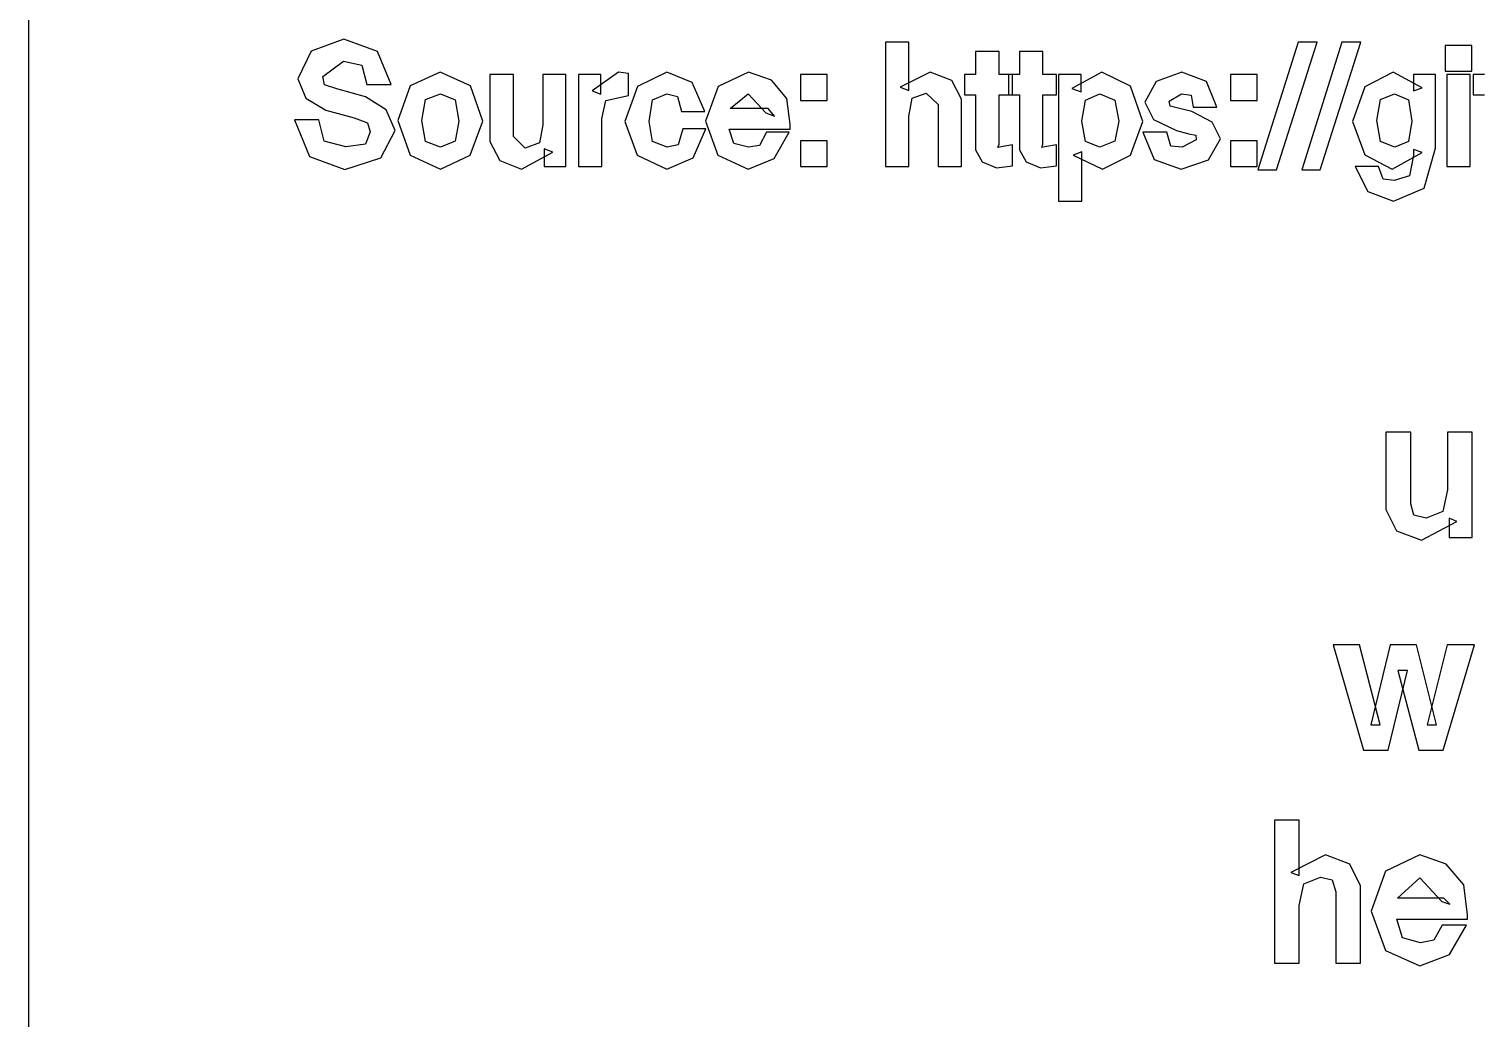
# Model space of a CAD drawing. Extents: x 0 to 373, y 0 to 632.
# Drawn here: x 0.4 to 19.82, y 25.42 to 38.69 of the extents above; entities that cross this region are included whole.
import ezdxf

# ---------------------------------------------------------------- set-up
doc = ezdxf.new("R2010")
doc.units = 0
doc.layers.get('0').update_dxf_attribs({"linetype": 'CONTINUOUS'})

msp = doc.modelspace()

# ---------------------------------------------------------------- linework, layer by layer
at = {"color": 150}
for p, q in [((0.3955, 0.12678), (0.3955, 53.0433)), ((4.61779, 38.5505), (4.18236, 38.3921)), ((5.06843, 38.384), (4.61779, 38.5505)), ((12.197, 38.512), (11.8828, 38.512)), ((11.8828, 38.512), (11.8828, 36.842)), ((12.197, 37.8615), (12.197, 38.512)), ((17.4184, 38.512), (16.8782, 36.7979)), ((17.1263, 36.7979), (17.672, 38.512)), ((17.5838, 38.512), (17.4184, 38.512)), ((18.0068, 38.512), (17.4666, 36.7979)), ((17.672, 38.512), (17.5838, 38.512)), ((17.7147, 36.7979), (18.2604, 38.512)), ((18.1722, 38.512), (18.0068, 38.512)), ((18.2604, 38.512), (18.1722, 38.512)), ((19.7501, 38.4679), (19.3918, 38.4679)), ((19.3918, 38.4679), (19.3918, 38.1208)), ((19.7501, 38.1811), (19.7501, 38.4679)), ((4.18236, 38.3921), (4.00043, 38.0213)), ((5.2517, 37.9444), (5.06843, 38.384)), ((13.4069, 38.3854), (13.0927, 38.3854)), ((13.0927, 38.3854), (13.0927, 38.0767)), ((13.4069, 38.0767), (13.4069, 38.3854)), ((13.9954, 38.3854), (13.6812, 38.3854)), ((13.6812, 38.3854), (13.6812, 38.0767)), ((13.9954, 38.0767), (13.9954, 38.3854)), ((4.3367, 38.0488), (4.61229, 38.2584)), ((4.61229, 38.2584), (4.86174, 38.2005)), ((4.86174, 38.2005), (4.92647, 37.9444)), ((5.90903, 38.1095), (5.5094, 37.925)), ((6.31553, 37.925), (5.90903, 38.1095)), ((6.89296, 38.0767), (6.57874, 38.0767)), ((6.57874, 38.0767), (6.57874, 37.1782)), ((6.89296, 37.2442), (6.89296, 38.0767)), ((7.59852, 38.0767), (7.28984, 38.0767)), ((7.28984, 38.0767), (7.28984, 37.404)), ((7.59852, 36.908), (7.59852, 38.0767)), ((8.06429, 38.0767), (7.76661, 38.0767)), ((7.76661, 38.0767), (7.76661, 36.842)), ((8.30132, 38.1095), (7.94854, 37.8562)), ((8.06429, 37.8121), (8.06429, 38.0767)), ((8.43911, 38.0929), (8.30132, 38.1095)), ((8.43911, 37.8615), (8.43911, 38.0929)), ((8.95036, 38.1095), (8.55761, 37.918)), ((9.28934, 37.9691), (8.95036, 38.1095)), ((10.0473, 38.1095), (9.63937, 37.918)), ((10.3532, 38.0023), (10.0473, 38.1095)), ((11.1029, 38.0767), (10.7446, 38.0767)), ((10.7446, 38.0767), (10.7446, 37.7292)), ((11.1029, 37.7956), (11.1029, 38.0767)), ((12.4836, 38.1095), (12.0813, 37.9056)), ((12.773, 37.9966), (12.4836, 38.1095)), ((13.0927, 38.0767), (12.9439, 38.0767)), ((12.9439, 38.0767), (12.9439, 37.8065)), ((13.5888, 38.0767), (13.4069, 38.0767)), ((13.6812, 38.0767), (13.5323, 38.0767)), ((13.5323, 38.0767), (13.5323, 37.8065)), ((13.5888, 37.8065), (13.5888, 38.0767)), ((14.1773, 38.0767), (13.9954, 38.0767)), ((14.1773, 37.8065), (14.1773, 38.0767)), ((14.5066, 38.0767), (14.2034, 38.0767)), ((14.2034, 38.0767), (14.2034, 36.3788)), ((14.7877, 38.1095), (14.3853, 37.889)), ((14.5066, 37.8449), (14.5066, 38.0767)), ((15.1722, 37.9194), (14.7877, 38.1095)), ((15.8598, 38.1095), (15.514, 37.9857)), ((16.1906, 37.9815), (15.8598, 38.1095)), ((16.8686, 38.0767), (16.5103, 38.0767)), ((16.5103, 38.0767), (16.5103, 37.7292)), ((16.8686, 37.7956), (16.8686, 38.0767)), ((18.6945, 38.1095), (18.3155, 37.9141)), ((19.0803, 37.9003), (18.6945, 38.1095)), ((19.2622, 38.0767), (18.9646, 38.0767)), ((18.9646, 38.0767), (18.9646, 37.8562)), ((19.2622, 37.09), (19.2622, 38.0767)), ((19.3918, 38.1208), (19.7501, 38.1208)), ((19.728, 38.0767), (19.4138, 38.0767)), ((19.4138, 38.0767), (19.4138, 36.842)), ((19.728, 36.908), (19.728, 38.0767)), ((19.7501, 38.1208), (19.7501, 38.1811)), ((19.9168, 38.0767), (19.768, 38.0767)), ((19.768, 38.0767), (19.768, 37.8065)), ((4.00043, 38.0213), (4.11067, 37.7596)), ((4.36012, 37.9402), (4.3367, 38.0488)), ((4.52409, 37.8837), (4.36012, 37.9402)), ((4.90996, 37.779), (4.52409, 37.8837)), ((4.92647, 37.9444), (5.2517, 37.9444)), ((5.5094, 37.925), (5.34127, 37.4594)), ((6.48229, 37.4537), (6.31553, 37.925)), ((8.55761, 37.918), (8.3881, 37.4481)), ((9.46298, 37.5804), (9.28934, 37.9691)), ((9.63937, 37.918), (9.46848, 37.4537)), ((10.5599, 37.7567), (10.3532, 38.0023)), ((12.0813, 37.9056), (12.197, 37.8615)), ((12.9026, 37.7458), (12.773, 37.9966)), ((14.3853, 37.889), (14.5066, 37.8449)), ((15.3334, 37.4481), (15.1722, 37.9194)), ((15.514, 37.9857), (15.3638, 37.7074)), ((16.3284, 37.641), (16.1906, 37.9815)), ((18.3155, 37.9141), (18.1488, 37.4481)), ((18.9646, 37.8562), (19.0803, 37.9003)), ((4.11067, 37.7596), (4.37526, 37.5969)), ((5.18693, 37.6054), (4.90996, 37.779)), ((5.66649, 37.4594), (5.71609, 37.7402)), ((5.71609, 37.7402), (5.91453, 37.8174)), ((5.91453, 37.8174), (6.11297, 37.7391)), ((6.11297, 37.7391), (6.1626, 37.4537)), ((7.94854, 37.8562), (8.06429, 37.8121)), ((8.08083, 37.4812), (8.13181, 37.7292)), ((8.13181, 37.7292), (8.43911, 37.7956)), ((8.43911, 37.7956), (8.43911, 37.8615)), ((8.71333, 37.4481), (8.7588, 37.7391)), ((8.7588, 37.7391), (8.95036, 37.8174)), ((8.95036, 37.8174), (9.09507, 37.7804)), ((9.09507, 37.7804), (9.1488, 37.5804)), ((9.79921, 37.6192), (10.0417, 37.8174)), ((10.0417, 37.8174), (10.2788, 37.5638)), ((10.604, 37.4096), (10.5599, 37.7567)), ((10.7446, 37.7292), (11.1029, 37.7292)), ((11.1029, 37.7292), (11.1029, 37.7956)), ((12.197, 37.5144), (12.2439, 37.7582)), ((12.2439, 37.7582), (12.4285, 37.8284)), ((12.4285, 37.8284), (12.5884, 37.6742)), ((12.9026, 36.908), (12.9026, 37.7458)), ((12.9439, 37.8065), (13.0927, 37.8065)), ((13.0927, 37.8065), (13.0927, 37.0678)), ((13.4069, 37.145), (13.4069, 37.8065)), ((13.4069, 37.8065), (13.5888, 37.8065)), ((13.5323, 37.8065), (13.6812, 37.8065)), ((13.6812, 37.8065), (13.6812, 37.0678)), ((13.9954, 37.145), (13.9954, 37.8065)), ((13.9954, 37.8065), (14.1773, 37.8065)), ((14.5176, 37.4537), (14.5686, 37.7335)), ((14.5686, 37.7335), (14.7602, 37.8174)), ((14.7602, 37.8174), (14.9586, 37.7349)), ((14.9586, 37.7349), (15.0137, 37.4537)), ((15.3638, 37.7074), (15.4767, 37.4756)), ((15.689, 37.7183), (15.8543, 37.8174)), ((15.7041, 37.6509), (15.689, 37.7183)), ((15.8543, 37.8174), (15.9825, 37.7984)), ((15.9825, 37.7984), (16.0087, 37.641)), ((16.5103, 37.7292), (16.8686, 37.7292)), ((16.8686, 37.7292), (16.8686, 37.7956)), ((18.474, 37.4594), (18.5222, 37.7402)), ((18.5222, 37.7402), (18.711, 37.8174)), ((18.711, 37.8174), (18.8984, 37.7377)), ((18.8984, 37.7377), (18.9425, 37.4537)), ((19.768, 37.8065), (19.9168, 37.8065)), ((4.37526, 37.5969), (4.75562, 37.4978)), ((4.75562, 37.4978), (4.93751, 37.429)), ((5.30684, 37.3271), (5.18693, 37.6054)), ((9.1488, 37.5804), (9.46298, 37.5804)), ((10.3119, 37.6192), (9.79921, 37.6192)), ((10.2788, 37.5638), (10.3945, 37.5197)), ((10.3945, 37.5197), (10.3119, 37.6192)), ((12.197, 36.842), (12.197, 37.5144)), ((12.5884, 37.6742), (12.5884, 36.842)), ((15.8268, 37.6192), (15.7041, 37.6509)), ((15.9921, 37.5804), (15.8268, 37.6192)), ((16.2677, 37.44), (15.9921, 37.5804)), ((16.0087, 37.641), (16.3284, 37.641)), ((4.28156, 37.4703), (3.95633, 37.4703)), ((3.95633, 37.4703), (4.15893, 36.9757)), ((4.35321, 37.1835), (4.28156, 37.4703)), ((4.97057, 37.3105), (4.90859, 37.145)), ((4.93751, 37.429), (4.97057, 37.3105)), ((5.11665, 36.9616), (5.30684, 37.3271)), ((5.34127, 37.4594), (5.5094, 36.9962)), ((5.71609, 37.1796), (5.66649, 37.4594)), ((6.1626, 37.4537), (6.11022, 37.181)), ((6.31416, 36.9947), (6.48229, 37.4537)), ((7.28984, 37.404), (7.24158, 37.163)), ((8.08083, 36.842), (8.08083, 37.4812)), ((8.3881, 37.4481), (8.55486, 36.9947)), ((8.76018, 37.1782), (8.71333, 37.4481)), ((9.16534, 37.3489), (9.10195, 37.1341)), ((9.40234, 37.3489), (9.16534, 37.3489)), ((9.30314, 36.9616), (9.47402, 37.3489)), ((9.47402, 37.3489), (9.40234, 37.3489)), ((9.46848, 37.4537), (9.63662, 36.9947)), ((9.84885, 37.1521), (9.78821, 37.3433)), ((9.78821, 37.3433), (10.604, 37.3433)), ((10.2898, 37.3048), (10.1947, 37.1242)), ((10.593, 37.3048), (10.2898, 37.3048)), ((10.3918, 36.9492), (10.593, 37.3048)), ((10.604, 37.3433), (10.604, 37.4096)), ((14.5686, 37.1782), (14.5176, 37.4537)), ((15.0137, 37.4537), (14.9586, 37.1821)), ((15.1708, 36.9962), (15.3334, 37.4481)), ((15.6559, 37.3048), (15.3362, 37.3048)), ((15.3362, 37.3048), (15.4892, 36.9369)), ((15.4767, 37.4756), (15.7882, 37.3271)), ((15.711, 37.1161), (15.6559, 37.3048)), ((15.7882, 37.3271), (15.9536, 37.283)), ((16.378, 37.2166), (16.2677, 37.44)), ((18.1488, 37.4481), (18.3155, 36.999)), ((18.5222, 37.1796), (18.474, 37.4594)), ((18.9425, 37.4537), (18.897, 37.1782)), ((4.64538, 37.1066), (4.35321, 37.1835)), ((4.90859, 37.145), (4.64538, 37.1066)), ((5.91453, 37.1009), (5.71609, 37.1796)), ((6.11022, 37.181), (5.91453, 37.1009)), ((6.57874, 37.1782), (6.70966, 36.9231)), ((7.0528, 37.09), (6.89296, 37.2442)), ((7.24158, 37.163), (7.0528, 37.09)), ((8.95586, 37.1009), (8.76018, 37.1782)), ((9.10195, 37.1341), (8.95586, 37.1009)), ((10.0473, 37.1009), (9.84885, 37.1521)), ((10.1947, 37.1242), (10.0473, 37.1009)), ((11.1029, 37.1891), (10.7446, 37.1891)), ((10.7446, 37.1891), (10.7446, 36.842)), ((11.1029, 36.908), (11.1029, 37.1891)), ((13.3918, 37.0967), (13.4069, 37.145)), ((13.4345, 37.1066), (13.3918, 37.0967)), ((13.5888, 37.1341), (13.4345, 37.1066)), ((13.5888, 36.908), (13.5888, 37.1341)), ((13.9802, 37.0967), (13.9954, 37.145)), ((14.0229, 37.1066), (13.9802, 37.0967)), ((14.1773, 37.1341), (14.0229, 37.1066)), ((14.1773, 36.908), (14.1773, 37.1341)), ((14.7602, 37.1009), (14.5686, 37.1782)), ((14.9586, 37.1821), (14.7602, 37.1009)), ((15.8654, 37.1009), (15.711, 37.1161)), ((16.0528, 37.2001), (15.8654, 37.1009)), ((15.9536, 37.283), (16.0486, 37.2622)), ((16.0486, 37.2622), (16.0528, 37.2001)), ((16.2181, 36.9327), (16.378, 37.2166)), ((16.8686, 37.1891), (16.5103, 37.1891)), ((16.5103, 37.1891), (16.5103, 36.842)), ((16.8686, 36.908), (16.8686, 37.1891)), ((18.7165, 37.1009), (18.5222, 37.1796)), ((18.897, 37.1782), (18.7165, 37.1009)), ((4.15893, 36.9757), (4.63434, 36.8032)), ((4.63434, 36.8032), (5.11665, 36.9616)), ((5.5094, 36.9962), (5.91453, 36.8088)), ((5.91453, 36.8088), (6.31416, 36.9947)), ((6.70966, 36.9231), (7.0032, 36.8088)), ((7.0032, 36.8088), (7.42213, 37.0346)), ((7.42213, 37.0346), (7.30635, 37.0787)), ((7.30635, 37.0787), (7.30635, 36.842)), ((7.59852, 36.842), (7.59852, 36.908)), ((8.55486, 36.9947), (8.95036, 36.8088)), ((8.95036, 36.8088), (9.30314, 36.9616)), ((9.63662, 36.9947), (10.0417, 36.8088)), ((10.0417, 36.8088), (10.3918, 36.9492)), ((11.1029, 36.842), (11.1029, 36.908)), ((12.9026, 36.842), (12.9026, 36.908)), ((13.0927, 37.0678), (13.1809, 36.9037)), ((13.1809, 36.9037), (13.3739, 36.8254)), ((13.5888, 36.8529), (13.5888, 36.908)), ((13.6812, 37.0678), (13.7694, 36.9037)), ((13.7694, 36.9037), (13.9623, 36.8254)), ((14.1773, 36.8529), (14.1773, 36.908)), ((14.5176, 37.0403), (14.4019, 36.9962)), ((14.4019, 36.9962), (14.7932, 36.8088)), ((14.5176, 36.3788), (14.5176, 37.0403)), ((14.7932, 36.8088), (15.1708, 36.9962)), ((15.4892, 36.9369), (15.8488, 36.8088)), ((15.8488, 36.8088), (16.2181, 36.9327)), ((16.8686, 36.842), (16.8686, 36.908)), ((18.3155, 36.999), (18.6779, 36.8088)), ((18.6779, 36.8088), (19.0803, 37.0293)), ((18.9646, 36.9962), (18.9108, 36.7164)), ((19.0803, 37.0293), (18.9646, 37.0734)), ((18.9646, 37.0734), (18.9646, 36.9962)), ((19.1106, 36.551), (19.2622, 37.09)), ((19.728, 36.842), (19.728, 36.908)), ((7.30635, 36.842), (7.59852, 36.842)), ((7.76661, 36.842), (8.08083, 36.842)), ((10.7446, 36.842), (11.1029, 36.842)), ((11.8828, 36.842), (12.197, 36.842)), ((12.5884, 36.842), (12.9026, 36.842)), ((13.3739, 36.8254), (13.5888, 36.8529)), ((13.9623, 36.8254), (14.1773, 36.8529)), ((16.5103, 36.842), (16.8686, 36.842)), ((16.8782, 36.7979), (17.1263, 36.7979)), ((17.4666, 36.7979), (17.7147, 36.7979)), ((18.496, 36.842), (18.1818, 36.842)), ((18.1818, 36.842), (18.3513, 36.5069)), ((18.5594, 36.6737), (18.496, 36.842)), ((18.9108, 36.7164), (18.7055, 36.6543)), ((19.4138, 36.842), (19.728, 36.842)), ((18.7055, 36.6543), (18.5594, 36.6737)), ((18.7, 36.3788), (19.1106, 36.551)), ((14.2034, 36.3788), (14.5176, 36.3788)), ((18.3513, 36.5069), (18.7, 36.3788)), ((18.9315, 33.2782), (18.5952, 33.2782)), ((18.5952, 33.2782), (18.5952, 32.2419)), ((18.9315, 32.3191), (18.9315, 33.2782)), ((19.7528, 33.2782), (19.4221, 33.2782)), ((19.4221, 33.2782), (19.4221, 32.5065)), ((19.7528, 31.9223), (19.7528, 33.2782)), ((19.4221, 32.5065), (19.3587, 32.2171)), ((18.5952, 32.2419), (18.7399, 31.9553)), ((18.9714, 32.1648), (18.9315, 32.3191)), ((19.1354, 32.1262), (18.9714, 32.1648)), ((19.0748, 31.8286), (19.5489, 32.0821)), ((19.3587, 32.2171), (19.1354, 32.1262)), ((19.5489, 32.0821), (19.4441, 32.1262)), ((19.4441, 32.1262), (19.4441, 31.8671)), ((18.7399, 31.9553), (19.0748, 31.8286)), ((19.4441, 31.8671), (19.7528, 31.8671)), ((19.7528, 31.8671), (19.7528, 31.9223)), ((18.2397, 30.4243), (17.8869, 30.4243)), ((17.8869, 30.4243), (18.2948, 29.0132)), ((18.5208, 29.355), (18.2397, 30.4243)), ((18.6531, 30.4243), (18.394, 29.355)), ((19.0059, 30.4243), (18.6531, 30.4243)), ((19.276, 29.355), (19.0059, 30.4243)), ((19.4193, 30.4243), (19.1492, 29.355)), ((19.3642, 29.0132), (19.7831, 30.4243)), ((19.7005, 30.4243), (19.4193, 30.4243)), ((19.7831, 30.4243), (19.7005, 30.4243)), ((18.6256, 29.0132), (18.8847, 30.0826)), ((18.8847, 30.0826), (18.7579, 30.0826)), ((18.7579, 30.0826), (19.039, 29.0132)), ((18.394, 29.355), (18.5208, 29.355)), ((19.1492, 29.355), (19.276, 29.355)), ((18.2948, 29.0132), (18.6256, 29.0132)), ((19.039, 29.0132), (19.3642, 29.0132)), ((17.4322, 28.0761), (17.1015, 28.0761)), ((17.1015, 28.0761), (17.1015, 26.1579)), ((17.4322, 27.332), (17.4322, 28.0761)), ((17.785, 27.6076), (17.322, 27.3706)), ((18.1143, 27.4822), (17.785, 27.6076)), ((19.0528, 27.6076), (18.5897, 27.3899)), ((19.4055, 27.485), (19.0528, 27.6076)), ((18.2535, 27.1942), (18.1143, 27.4822)), ((18.5897, 27.3899), (18.3968, 26.8525)), ((19.6426, 27.2052), (19.4055, 27.485)), ((17.322, 27.3706), (17.4322, 27.332)), ((17.4322, 26.9296), (17.497, 27.219)), ((17.497, 27.219), (17.7188, 27.31)), ((17.7188, 27.31), (17.8759, 27.2755)), ((17.8759, 27.2755), (17.9228, 27.1115)), ((18.2535, 26.213), (18.2535, 27.1942)), ((18.7496, 27.0288), (19.0528, 27.2989)), ((19.0528, 27.2989), (19.3449, 26.9847)), ((19.6922, 26.8029), (19.6426, 27.2052)), ((17.9228, 27.1115), (17.9228, 26.1579)), ((19.3725, 27.0288), (18.7496, 27.0288)), ((19.4551, 26.9462), (19.3725, 27.0288)), ((17.4322, 26.1579), (17.4322, 26.9296)), ((18.3968, 26.8525), (18.5884, 26.3274)), ((19.3449, 26.9847), (19.4551, 26.9462)), ((18.8199, 26.4969), (18.7441, 26.7477)), ((18.7441, 26.7477), (19.6922, 26.7477)), ((19.3504, 26.665), (19.2374, 26.4625)), ((19.6756, 26.665), (19.3504, 26.665)), ((19.451, 26.2723), (19.6756, 26.665)), ((19.6922, 26.7477), (19.6922, 26.8029)), ((19.0583, 26.428), (18.8199, 26.4969)), ((19.2374, 26.4625), (19.0583, 26.428)), ((18.5884, 26.3274), (19.0528, 26.1193)), ((19.0528, 26.1193), (19.451, 26.2723)), ((17.1015, 26.1579), (17.4322, 26.1579)), ((17.9228, 26.1579), (18.2535, 26.1579)), ((18.2535, 26.1579), (18.2535, 26.213))]:
    msp.add_line(p, q, dxfattribs=at)

doc.saveas('drawing.dxf')
